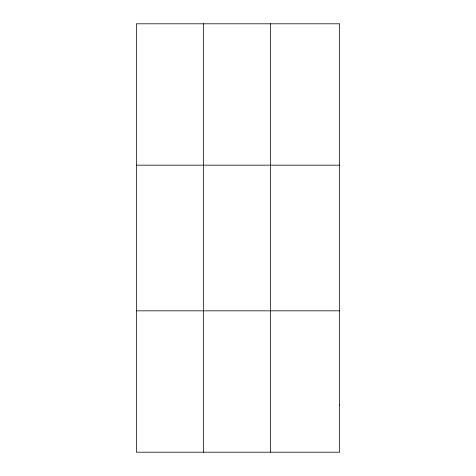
<?xml version="1.0" encoding="UTF-8"?>
<svg xmlns="http://www.w3.org/2000/svg" width="476" height="476" viewBox="0 0 476 476"><rect width="100%" height="100%" fill="white"/><g stroke="black" fill="none" stroke-linecap="round" stroke-linejoin="round"><path stroke-width="0.71" d="M203.442 23.8L203.442 452.2M270.523 23.8L270.523 452.2M136.362 165.172L339.638 165.172M136.362 310.828L339.638 310.828M339.638 405.076L339.638 452.2L136.362 452.2L136.362 23.8L339.638 23.8L339.638 405.076"/></g></svg>
